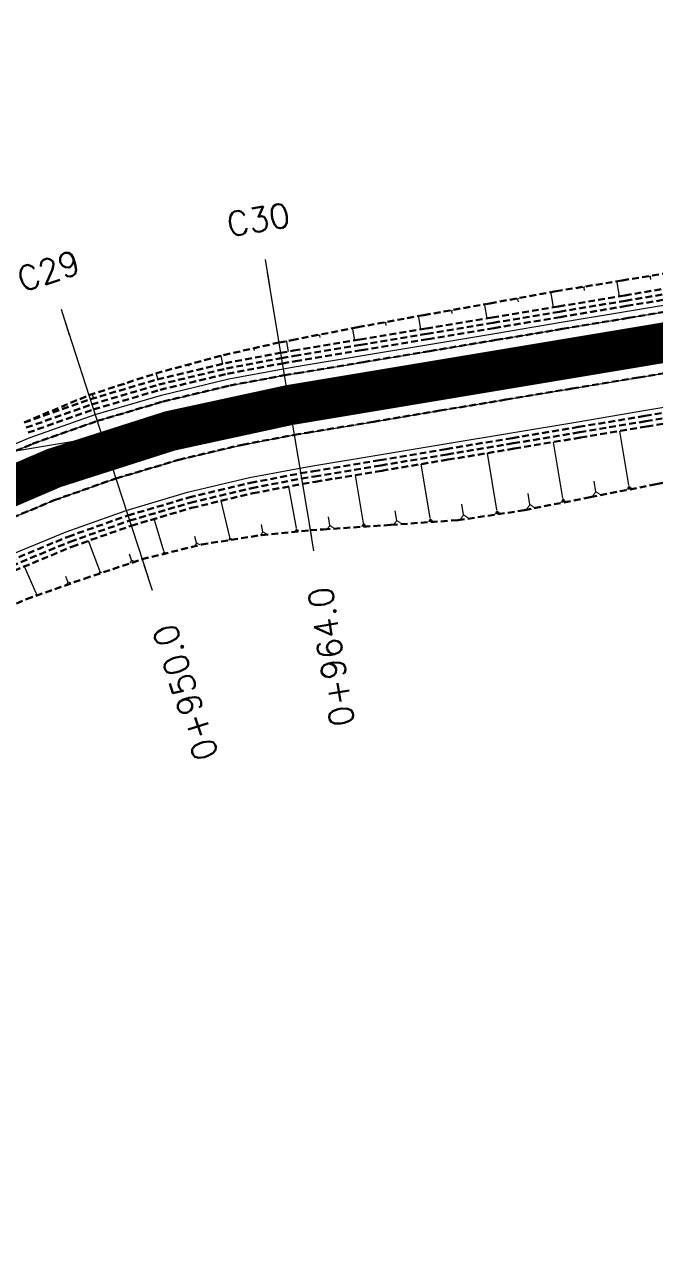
# Model space of a CAD drawing. Header units: metres. Extents: x 544752 to 548977, y 1840603 to 1844608.
# Drawn here: x 548160.7 to 548207.6, y 1841648.8 to 1841739.7 of the extents above; entities that cross this region are included whole.
import ezdxf

# ---------------------------------------------------------------- set-up
doc = ezdxf.new("R2010")
doc.units = ezdxf.units.M
doc.header["$MEASUREMENT"] = 0
for name, pattern in [('ACAD_ISO02W100', [15, 12, -3]), ('Anordnung Grundriss$0$GESTRICHELT', [0.75, 0.5, -0.25]), ('HIDDEN', [0.375, 0.25, -0.125])]:
    doc.linetypes.add(name, pattern=pattern)
doc.layers.add('C-ROAD', color=7, linetype='Continuous')
for name, color, linetype, lineweight in [('C-ROAD-CORR', 5, 'Continuous', 0), ('C-ROAD-SAMP', 150, 'HIDDEN', 0), ('C-ROAD-SAMP-TEXT', 11, 'Continuous', 0), ('C-TOPO-FEAT', 94, 'Continuous', 5)]:
    doc.layers.add(name, color=color, linetype=linetype, lineweight=lineweight)

msp = doc.modelspace()

# ---------------------------------------------------------------- linework, layer by layer
at = {"layer": 'C-ROAD', "color": 3, "linetype": 'Continuous', "lineweight": 13}
msp.add_line((548125.880245242, 1841702.254273216), (548180.3945752206, 1841711.342953539), dxfattribs=at)
at = {"layer": 'C-ROAD-CORR', "color": 160, "linetype": 'Continuous'}
for p, q in [((548204.8279247428, 1841720.551091692, 499.6468502889216), (548204.7332903272, 1841720.535314154, 499.6468502889216)), ((548204.8187250306, 1841720.533347097, 499.6308601848966), (548204.747749219, 1841720.521513943, 499.6308601848966)), ((548204.8095253184, 1841720.515602503, 499.6148700808715), (548204.7622081107, 1841720.507713733, 499.6148700808715)), ((548204.8003256063, 1841720.497857908, 499.5988799768465), (548204.7766670024, 1841720.493913523, 499.5988799768465)), ((548204.7911258941, 1841720.480113313, 499.5828898728215), (548204.9639180221, 1841719.443698041, 498.5321692941156)), ((548207.2579200609, 1841720.886218051, 499.8042781439336), (548207.2910955977, 1841720.68722963, 499.6025431488588)), ((548199.8950705153, 1841719.737012121, 499.2021140913852), (548199.7997384823, 1841719.721118275, 499.2021140913852)), ((548199.8858029855, 1841719.719136718, 499.1860061129772), (548199.8143039608, 1841719.707216334, 499.1860061129772)), ((548199.8765354557, 1841719.701261315, 499.1698981345693), (548199.8288694392, 1841719.693314392, 499.1698981345693)), ((548199.8672679259, 1841719.683385913, 499.1537901561613), (548199.8434349176, 1841719.679412451, 499.1537901561613)), ((548199.858000396, 1841719.66551051, 499.1376821777534), (548200.0320662973, 1841718.621455087, 498.0792159934939)), ((548202.3239360501, 1841720.07642371, 499.363949548367), (548202.3575123022, 1841719.875031778, 499.1597778681627)), ((548194.9729333371, 1841718.839884398, 498.6737446425261), (548194.8840079603, 1841718.825058676, 498.6737446425261)), ((548194.9642886188, 1841718.823210287, 498.658719178311), (548194.8975945861, 1841718.812090995, 498.658719178311)), ((548194.9556439004, 1841718.806536175, 498.6436937140959), (548194.9111812119, 1841718.799123314, 498.6436937140959)), ((548194.946999182, 1841718.789862064, 498.6286682498809), (548194.9247678379, 1841718.786155633, 498.6286682498809)), ((548194.9383544637, 1841718.773187953, 498.6136427856658), (548195.100722509, 1841717.799296817, 497.6263093430095)), ((548197.3983450322, 1841719.218425535, 498.8747250147867), (548197.4307696281, 1841719.023941292, 498.6775563678989)), ((548190.0481143373, 1841717.96240866, 498.1651764882912), (548189.9639124707, 1841717.948370446, 498.1651764882912)), ((548190.0399288062, 1841717.946620239, 498.150949142006), (548189.9767774064, 1841717.936091578, 498.150949142006)), ((548190.0317432752, 1841717.930831818, 498.1367217957207), (548189.9896423421, 1841717.923812711, 498.1367217957207)), ((548190.0235577443, 1841717.915043397, 498.1224944494355), (548190.0025072776, 1841717.911533843, 498.1224944494355)), ((548190.0153722133, 1841717.899254975, 498.1082671031503), (548190.1691156435, 1841716.977094686, 497.1733785308623)), ((548192.4766823835, 1841718.337217575, 498.3619659222188), (548192.5072084559, 1841718.154120763, 498.1763418838444)), ((548185.1271863796, 1841717.056761984, 497.6282198861234), (548185.0501214492, 1841717.043913646, 497.6282198861234)), ((548185.119694653, 1841717.042311786, 497.6151984472915), (548185.0618959551, 1841717.032675533, 497.6151984472915)), ((548185.1122029263, 1841717.027861589, 497.6021770084596), (548185.0736704611, 1841717.02143742, 497.6021770084596)), ((548185.1047111996, 1841717.013411392, 497.5891555696277), (548185.085444967, 1841717.010199307, 497.5891555696277)), ((548185.097219473, 1841716.998961194, 497.5761341307958), (548185.237931636, 1841716.154963054, 496.7204865550457)), ((548187.5558790637, 1841717.451290149, 497.8444167775553), (548187.5843544295, 1841717.280493571, 497.671262750181)), ((548180.213818009, 1841716.099128137, 497.0388465025752), (548180.1483490854, 1841716.088213096, 497.0388465025752)), ((548180.2074535671, 1841716.086852269, 497.027784407551), (548180.1583518742, 1841716.078665989, 497.027784407551)), ((548180.201089125, 1841716.074576402, 497.0167223125268), (548180.1683546632, 1841716.069118882, 497.0167223125268)), ((548180.1947246831, 1841716.062300535, 497.0056602175027), (548180.178357452, 1841716.059571775, 497.0056602175027)), ((548180.188360241, 1841716.050024668, 496.9945981224785), (548180.3078993595, 1841715.33302344, 496.2677003569928)), ((548182.6427527244, 1841716.524680472, 497.2855566963444), (548182.667864142, 1841716.374061014, 497.1328582866137)), ((548175.3267227467, 1841715.014207599, 496.4415014150747), (548175.2755641609, 1841715.003308351, 496.4415014150747)), ((548175.3221444648, 1841715.004318762, 496.4327835424623), (548175.2837755254, 1841714.996144326, 496.4327835424623)), ((548175.3175661829, 1841714.994429925, 496.42406566985), (548175.2919868899, 1841714.988980301, 496.42406566985)), ((548175.3129879009, 1841714.984541088, 496.4153477972376), (548175.3001982545, 1841714.981816276, 496.4153477972376)), ((548175.308409619, 1841714.974652251, 496.4066299246253), (548175.4277763949, 1841714.414371804, 495.8337696516805)), ((548177.7457176376, 1841715.524176033, 496.7004128148694), (548177.7687697038, 1841715.400762274, 496.5748597716505)), ((548172.8948308412, 1841714.327806707, 496.1215647874652), (548172.9174768805, 1841714.23329287, 496.0243735826391)), ((548170.4933648047, 1841713.711597373, 495.8629531294296), (548170.454988816, 1841713.701369185, 495.8629531294296)), ((548170.4902725042, 1841713.703922852, 495.856333859623), (548170.4614905127, 1841713.696251711, 495.856333859623)), ((548170.4871802037, 1841713.69624833, 495.8497145898164), (548170.4679922094, 1841713.691134236, 495.8497145898164)), ((548170.4840879032, 1841713.688573808, 495.8430953200098), (548170.474493906, 1841713.686016761, 495.8430953200098)), ((548170.4809956027, 1841713.680899287, 495.8364760502031), (548170.5930124286, 1841713.260614055, 495.401519486384)), ((548165.7350220103, 1841712.157078221, 495.2849274798876), (548165.7091049475, 1841712.148744698, 495.2849274798876)), ((548165.7331712979, 1841712.151717021, 495.2803903306902), (548165.7137335008, 1841712.145466878, 495.2803903306902)), ((548168.1042270287, 1841712.908993693, 495.5516362368064), (548168.1241554935, 1841712.841165919, 495.4809483095108)), ((548165.7313205856, 1841712.14635582, 495.2758531814928), (548165.7183620541, 1841712.142189058, 495.2758531814928)), ((548165.7294698731, 1841712.140994619, 495.2713160322954), (548165.7229906075, 1841712.138911238, 495.2713160322954)), ((548165.7276191608, 1841712.135633418, 495.266778883098), (548165.8188842242, 1841711.851801198, 494.9686457634206)), ((548200.7710084958, 1841704.413982878, 502.089145302623), (548200.0744659815, 1841708.591877481, 497.8535845620017)), ((548205.6782914017, 1841705.370847121, 502.4050799283127), (548205.004250534, 1841709.413775794, 498.3063480084643)), ((548195.8495960141, 1841703.538907949, 501.6901671756456), (548195.144201193, 1841707.769899102, 497.4007770094829)), ((548190.890157505, 1841702.940077285, 501.0131698820827), (548190.2217489247, 1841706.949223235, 496.9486869778952)), ((548185.907568916, 1841702.563074203, 500.1147941979319), (548185.3127557717, 1841706.130791283, 496.497833064305)), ((548180.923881636, 1841702.169676344, 499.2017357169156), (548180.36750002, 1841705.284236784, 496.0370532167722)), ((548203.2242546665, 1841704.89439432, 502.2450894042533), (548203.092104217, 1841705.687038901, 501.4415042042887)), ((548205.5347436127, 1841705.093969179, 502.654581655408), (548205.9039008446, 1841705.15551542, 502.654581655408)), ((548205.57063056, 1841705.163188664, 502.5922062236342), (548205.8474984838, 1841705.209348345, 502.5922062236342)), ((548205.6065175072, 1841705.23240815, 502.5298307918604), (548205.7910961232, 1841705.26318127, 502.5298307918604)), ((548205.6424044545, 1841705.301627635, 502.4674553600865), (548205.7346937624, 1841705.317014195, 502.4674553600865)), ((548175.9589995403, 1841701.507476309, 498.3196211289143), (548175.3107270668, 1841704.21202075, 495.5370636999225)), ((548193.3776314856, 1841703.165871094, 501.4251591271071), (548193.2427618974, 1841703.974825196, 500.605039291421)), ((548198.3179479557, 1841703.932641917, 501.9341513314757), (548198.1812981538, 1841704.752273825, 501.1032063079491)), ((548200.6226686212, 1841704.127861863, 502.346976197805), (548201.004149506, 1841704.191462714, 502.346976197805)), ((548200.6597535899, 1841704.199392117, 502.2825184740095), (548200.9458642534, 1841704.247092756, 502.2825184740095)), ((548200.6968385585, 1841704.27092237, 502.218060750214), (548200.8875790009, 1841704.302722797, 502.218060750214)), ((548200.7339235272, 1841704.342452625, 502.1536030264185), (548200.8292937484, 1841704.358352837, 502.1536030264185)), ((548188.39901289, 1841702.749131605, 500.566394479382), (548188.277077892, 1841703.480503431, 499.8249277638238)), ((548195.6993708991, 1841703.249150643, 501.9512748244458), (548196.0856999959, 1841703.313559793, 501.9512748244458)), ((548195.7369271779, 1841703.321589969, 501.8859979122457), (548196.0266740004, 1841703.369896832, 501.8859979122457)), ((548195.7744834566, 1841703.394029296, 501.8207210000457), (548195.967648005, 1841703.426233871, 501.8207210000457)), ((548195.8120397354, 1841703.466468622, 501.7554440878457), (548195.9086220096, 1841703.48257091, 501.7554440878457)), ((548171.0630907288, 1841700.463403926, 497.5507200075498), (548170.3364810736, 1841702.867025792, 495.0386114072226)), ((548178.4324033201, 1841701.905697122, 498.7489255765331), (548178.3155089619, 1841702.465033618, 498.1774749882349)), ((548183.4160498609, 1841702.378242807, 499.6619838093012), (548183.3085070573, 1841703.023289578, 499.0080336658075)), ((548185.7808939385, 1841702.318740889, 500.3349691367494), (548186.1066599038, 1841702.373052897, 500.3349691367494)), ((548185.8125626829, 1841702.379824217, 500.279925402045), (548186.0568871568, 1841702.420558223, 500.279925402045)), ((548185.8442314272, 1841702.440907546, 500.2248816673406), (548186.0071144099, 1841702.46806355, 500.2248816673406)), ((548185.8759001716, 1841702.501990874, 500.1698379326363), (548185.957341663, 1841702.515568876, 500.1698379326363)), ((548190.7478092016, 1841702.665512935, 501.2605867720366), (548191.1138817548, 1841702.726544895, 501.2605867720366)), ((548190.7833962775, 1841702.734154023, 501.1987325495481), (548191.0579506924, 1841702.779927993, 501.1987325495481)), ((548190.8189833533, 1841702.80279511, 501.1368783270597), (548191.0020196299, 1841702.83331109, 501.1368783270597)), ((548190.8545704292, 1841702.871436197, 501.0750241045712), (548190.9460885675, 1841702.886694187, 501.0750241045712)), ((548166.2758835163, 1841698.996087077, 496.9300319420978), (548165.4527577845, 1841701.238425111, 494.5406334150789)), ((548173.4926279273, 1841701.075347588, 497.9013994184097), (548173.3608801134, 1841701.561989353, 497.3971816745891)), ((548175.8750094649, 1841701.31329888, 498.4889575079687), (548176.121892651, 1841701.372476157, 498.4889575079687)), ((548175.8960069837, 1841701.361843237, 498.4466234132051), (548176.0811693734, 1841701.406226195, 498.4466234132051)), ((548175.9170045026, 1841701.410387594, 498.4042893184415), (548176.0404460956, 1841701.439976233, 498.4042893184415)), ((548175.9380020214, 1841701.458931952, 498.3619552236779), (548175.999722818, 1841701.473726271, 498.3619552236779)), ((548180.8155709838, 1841701.954712427, 499.3943523889843), (548181.0999200142, 1841702.005508222, 499.3943523889843)), ((548180.8426486468, 1841702.008453406, 499.3461982209671), (548181.0559104197, 1841702.046550252, 499.3461982209671)), ((548180.8697263099, 1841702.062194386, 499.2980440529499), (548181.0119008251, 1841702.087592283, 499.2980440529499)), ((548180.8968039729, 1841702.115935365, 499.2498898849328), (548180.9678912306, 1841702.128634314, 499.2498898849328)), ((548170.9975998745, 1841700.283956147, 497.7036045975707), (548171.2170231572, 1841700.350287328, 497.7036045975707)), ((548171.0139725881, 1841700.328818092, 497.6653834500655), (548171.17854005, 1841700.378566477, 497.6653834500655)), ((548171.0303453017, 1841700.373680036, 497.6271623025602), (548171.1400569429, 1841700.406845627, 497.6271623025602)), ((548171.0467180152, 1841700.418541981, 497.588941155055), (548171.101573836, 1841700.435124776, 497.588941155055)), ((548168.6506030752, 1841699.794346034, 497.2189793310906), (548168.5020039331, 1841700.238767011, 496.7502704532143)), ((548161.5514210038, 1841697.331032265, 496.2288102120533), (548160.6807826773, 1841699.3345244, 494.0436819721431)), ((548163.9092745677, 1841698.175311446, 496.6006323383852), (548163.7437291386, 1841698.588692993, 496.1551675796147)), ((548166.2236252395, 1841698.822039519, 497.0754568286799), (548166.4283368546, 1841698.897185815, 497.0754568286799)), ((548166.2366898087, 1841698.865551408, 497.0391006070344), (548166.39022352, 1841698.92191113, 497.0391006070344)), ((548166.2497543779, 1841698.909063298, 497.0027443853888), (548166.3521101854, 1841698.946636446, 497.0027443853888)), ((548166.2628189471, 1841698.952575187, 496.9663881637433), (548166.3139968509, 1841698.971361761, 496.9663881637433)), ((548161.5129565541, 1841697.169350621, 496.3618043765484), (548161.6958653356, 1841697.248835533, 496.3618043765484)), ((548161.5225726665, 1841697.209771032, 496.3285558354247), (548161.6597542526, 1841697.269384716, 496.3285558354247)), ((548161.532188779, 1841697.250191443, 496.2953072943009), (548161.6236431696, 1841697.289933899, 496.2953072943009)), ((548161.5418048913, 1841697.290611854, 496.2620587531771), (548161.5875320868, 1841697.310483082, 496.2620587531771))]:
    msp.add_line(p, q, dxfattribs=at)
at = {"layer": 'C-ROAD-CORR', "color": 5, "linetype": 'Anordnung Grundriss$0$GESTRICHELT', "lineweight": 30, "extrusion": (-0.1162844705196242, 0.6974796933896341, -0.7071067806385911), "const_width": 0.1, "elevation": 1220461.513312335}
msp.add_lwpolyline([(-843616.4438011148, 1221168.453928179), (-843616.5281905502, 1221168.341408932), (-843616.6125799855, 1221168.453928179)], dxfattribs=at)
at = {"layer": 'C-ROAD-CORR', "color": 5, "linetype": 'Anordnung Grundriss$0$GESTRICHELT', "lineweight": 30, "extrusion": (-0.116284468874346, 0.6974796926278558, -0.707106781660566), "const_width": 0.1, "elevation": 1220461.833100732}
msp.add_lwpolyline([(-843611.4391446549, 1221168.155885851), (-843611.5245534002, 1221168.042007524), (-843611.6099621454, 1221168.155885851)], dxfattribs=at)
at = {"layer": 'C-ROAD-CORR', "color": 5, "linetype": 'Anordnung Grundriss$0$GESTRICHELT', "lineweight": 30, "extrusion": (-0.1162844703124758, 0.6974796926109362, -0.7071067814407531), "const_width": 0.1, "elevation": 1220462.152548719}
msp.add_lwpolyline([(-843606.4459155133, 1221167.778800861), (-843606.5283947617, 1221167.668828529), (-843606.61087401, 1221167.77880086)], dxfattribs=at)
at = {"layer": 'C-ROAD-CORR', "color": 5, "linetype": 'Anordnung Grundriss$0$GESTRICHELT', "lineweight": 30, "extrusion": (-0.1162844706599738, 0.697479692680294, -0.7071067813151932), "const_width": 0.1, "elevation": 1220462.472749733}
msp.add_lwpolyline([(-843601.4519828998, 1221167.366978359), (-843601.5296328277, 1221167.263445121), (-843601.6072827551, 1221167.366978359)], dxfattribs=at)
at = {"layer": 'C-ROAD-CORR', "color": 5, "linetype": 'Anordnung Grundriss$0$GESTRICHELT', "lineweight": 30, "extrusion": (-0.116284469607479, 0.6974796930277003, -0.7071067811456007), "const_width": 0.1, "elevation": 1220462.794225736}
msp.add_lwpolyline([(-843596.4550255379, 1221166.948988497), (-843596.5274590318, 1221166.852410506), (-843596.5998925259, 1221166.948988498)], dxfattribs=at)
at = {"layer": 'C-ROAD-CORR', "color": 5, "linetype": 'Anordnung Grundriss$0$GESTRICHELT', "lineweight": 30, "extrusion": (-0.1162844708669839, 0.6974796933770717, -0.7071067805938589), "const_width": 0.1, "elevation": 1220463.114381625}
msp.add_lwpolyline([(-843591.4678583234, 1221166.465482446), (-843591.5317348589, 1221166.380313732), (-843591.5956113942, 1221166.465482446)], dxfattribs=at)
at = {"layer": 'C-ROAD-CORR', "color": 5, "linetype": 'Anordnung Grundriss$0$GESTRICHELT', "lineweight": 30, "extrusion": (-0.1298352669807764, 0.6950985830810535, -0.7070931786170352), "const_width": 0.1, "elevation": 1208649.833851254}
msp.add_lwpolyline([(-877017.8012790892, 1209305.830721398), (-877017.8537978029, 1209305.760696447), (-877017.9063165161, 1209305.830721397)], dxfattribs=at)
at = {"layer": 'C-ROAD-CORR', "color": 5, "linetype": 'Anordnung Grundriss$0$GESTRICHELT', "lineweight": 30, "extrusion": (-0.164764951969799, 0.6876508362571948, -0.7070988884146054), "const_width": 0.1, "elevation": 1175785.909968212}
msp.add_lwpolyline([(-962222.2797819342, 1176461.330231709), (-962222.3204377048, 1176461.276024015), (-962222.3610934757, 1176461.330231709)], dxfattribs=at)
at = {"layer": 'C-ROAD-CORR', "color": 5, "linetype": 'Anordnung Grundriss$0$GESTRICHELT', "lineweight": 30, "extrusion": (-0.19931983799364, 0.6783975187165868, -0.707141010535641), "const_width": 0.1, "elevation": 1139802.265036996}
msp.add_lwpolyline([(-1045106.021015049, 1140613.512461096), (-1045106.050588528, 1140613.473029789), (-1045106.080162007, 1140613.512461096)], dxfattribs=at)
at = {"layer": 'C-ROAD-CORR', "color": 5, "linetype": 'Anordnung Grundriss$0$GESTRICHELT', "lineweight": 30, "extrusion": (-0.116284469652046, 0.6974796930502819, 0.7071067811159973), "const_width": 0.1, "elevation": 1221159.384145856}
msp.add_lwpolyline([(-843610.2537711189, -1220448.653879345), (-843609.9176167436, -1220449.10208518), (-843609.5814623683, -1220448.653879346)], dxfattribs=at)
at = {"layer": 'C-ROAD-CORR', "color": 5, "linetype": 'Anordnung Grundriss$0$GESTRICHELT', "lineweight": 30, "extrusion": (-0.1162844699442957, 0.6974796929960877, 0.7071067811213929), "const_width": 0.1, "elevation": 1221159.063743922}
msp.add_lwpolyline([(-843605.2682720933, -1220448.757968729), (-843604.9206726037, -1220449.221434716), (-843604.573073114, -1220448.75796873)], dxfattribs=at)
at = {"layer": 'C-ROAD-CORR', "color": 5, "linetype": 'Anordnung Grundriss$0$GESTRICHELT', "lineweight": 30, "extrusion": (-0.1162844698437386, 0.6974796930175384, 0.7071067811167709), "const_width": 0.1, "elevation": 1221158.743601714}
msp.add_lwpolyline([(-843600.2643413887, -1220449.163672072), (-843599.9212702729, -1220449.621100226), (-843599.5781991574, -1220449.163672072)], dxfattribs=at)
at = {"layer": 'C-ROAD-CORR', "color": 5, "linetype": 'Anordnung Grundriss$0$GESTRICHELT', "lineweight": 30, "extrusion": (-0.1162844698462579, 0.6974796930380999, 0.7071067810960754), "const_width": 0.1, "elevation": 1221158.105907472}
msp.add_lwpolyline([(-843590.2393439693, -1220451.112095241), (-843589.9657846729, -1220451.476840969), (-843589.6922253765, -1220451.112095241)], dxfattribs=at)
at = {"layer": 'C-ROAD-CORR', "color": 5, "linetype": 'Anordnung Grundriss$0$GESTRICHELT', "lineweight": 30, "extrusion": (-0.1162844700990078, 0.6974796929776201, 0.7071067811141666), "const_width": 0.1, "elevation": 1221158.424418648}
msp.add_lwpolyline([(-843595.2527010005, -1220450.10282601), (-843594.9425319226, -1220450.516384779), (-843594.6323628442, -1220450.10282601)], dxfattribs=at)
at = {"layer": 'C-ROAD-CORR', "color": 5, "linetype": 'Anordnung Grundriss$0$GESTRICHELT', "lineweight": 30, "extrusion": (-0.1446551672533124, 0.6921712522440152, 0.7070882831399968), "const_width": 0.1, "elevation": 1195828.93102411}
msp.add_lwpolyline([(-913339.174322816, -1195060.729504079), (-913338.9352895638, -1195061.048215083), (-913338.696256312, -1195060.729504079)], dxfattribs=at)
at = {"layer": 'C-ROAD-CORR', "color": 5, "linetype": 'Anordnung Grundriss$0$GESTRICHELT', "lineweight": 30, "extrusion": (-0.1847925266547791, 0.6825749807097694, 0.7070665582543139), "const_width": 0.1, "elevation": 1156152.760659489}
msp.add_lwpolyline([(-1010401.307643394, -1155316.859063616), (-1010401.096748622, -1155317.140256645), (-1010400.885853851, -1155316.859063616)], dxfattribs=at)
at = {"layer": 'C-ROAD-CORR', "color": 5, "linetype": 'Anordnung Grundriss$0$GESTRICHELT', "lineweight": 30, "extrusion": (-0.224254379485175, 0.6706859076528292, 0.707029268529684), "const_width": 0.1, "elevation": 1112624.425972036}
msp.add_lwpolyline([(-1103896.662229878, -1111677.177399176), (-1103896.466211842, -1111677.438756558), (-1103896.270193806, -1111677.177399176)], dxfattribs=at)
at = {"layer": 'C-ROAD-CORR', "color": 5, "linetype": 'Anordnung Grundriss$0$GESTRICHELT', "lineweight": 30, "extrusion": (-0.2629262312873449, 0.6565500052388547, 0.7069737530643507), "const_width": 0.1, "elevation": 1065391.359468637}
msp.add_lwpolyline([(-1193552.637161898, -1064288.192398394), (-1193552.450899764, -1064288.440747907), (-1193552.264637629, -1064288.192398394)], dxfattribs=at)
at = {"layer": 'C-ROAD-SAMP', "color": 1, "linetype": 'Continuous', "lineweight": 13}
for points in [[(548178.7500644772, 1841721.206805952), (548180.3945752208, 1841711.34295354), (548182.0390859643, 1841701.479101127)], [(548163.7041601953, 1841717.533339801), (548166.7902481856, 1841708.021449299), (548169.876336176, 1841698.509558797)]]:
    msp.add_lwpolyline(points, dxfattribs=at)
at = {"layer": 'C-ROAD-SAMP-TEXT', "color": 4, "linetype": 'Continuous', "lineweight": 9}
msp.add_line((548178.5856134029, 1841722.193191193), (548178.9145155516, 1841720.220420711), dxfattribs=at)
at = {"layer": 'C-ROAD-SAMP-TEXT', "color": 1, "linetype": 'Continuous', "lineweight": -3}
for p, q in [((548180.5590262951, 1841710.356568299), (548180.2301241463, 1841712.329338781)), ((548167.0988569846, 1841707.070260249), (548166.4816393866, 1841708.972638349))]:
    msp.add_line(p, q, dxfattribs=at)
at = {"layer": 'C-ROAD-SAMP-TEXT', "color": 4, "linetype": 'Continuous', "lineweight": 5}
for p, q in [((548181.87463489, 1841702.465486368), (548182.2035370388, 1841700.492715886)), ((548169.5677273769, 1841699.460747848), (548170.184944975, 1841697.558369747))]:
    msp.add_line(p, q, dxfattribs=at)

# ---------------------------------------------------------------- texts
at = {"layer": 'C-ROAD-SAMP-TEXT', "color": 1, "linetype": 'Continuous', "lineweight": 13, "char_height": 1.8, "attachment_point": 5, "bg_fill": 3, "box_fill_scale": 1.416666666666667, "bg_fill_color": 256, "bg_fill_true_color": 13158600, "bg_fill_transparency": 0}
for s, insert, width, rotation in [('{\\Fsimplex.shx|c0;C30}', (548178.0922601798, 1841725.152346917), 4.761428571428572, 9.46534775513539), ('{\\Fsimplex.shx|c0;C29}', (548162.4697249992, 1841721.338096001), 4.674857142857143, 17.97541025146374)]:
    msp.add_mtext(s, dxfattribs=dict(at, insert=insert, width=width, rotation=rotation))
at = {"layer": 'C-ROAD-SAMP-TEXT', "color": 1, "linetype": 'Continuous', "lineweight": -3, "char_height": 1.8, "width": 11.25428571428571, "attachment_point": 5, "bg_fill": 3, "box_fill_scale": 1.416666666666667, "bg_fill_color": 256, "bg_fill_true_color": 13158600, "bg_fill_transparency": 0}
for s, insert, rotation in [('{\\Fsimplex.shx|c0;0+964.0}', (548183.5191456336, 1841692.601633956), 99.4653477551354), ('{\\Fsimplex.shx|c0;0+950.0}', (548172.6538153673, 1841689.948857346), 107.97541025146374)]:
    msp.add_mtext(s, dxfattribs=dict(at, insert=insert, rotation=rotation))

# ---------------------------------------------------------------- next in the draw order: linework, layer by layer
at = {"layer": 'C-ROAD', "color": 1, "linetype": 'ACAD_ISO02W100', "lineweight": 60, "ltscale": 0.1, "const_width": 3, "flags": 128}
msp.add_lwpolyline([(548180.3945752206, 1841711.342953539), (548341.4083877621, 1841738.187327676)], dxfattribs=at)
at = {"layer": 'C-ROAD', "color": 1, "linetype": 'ACAD_ISO02W100', "lineweight": -3, "ltscale": 0.1, "const_width": 3, "flags": 128}
msp.add_lwpolyline([(548107.136222319, 1841650.263140437, -0.2712687348684115), (548180.3945752206, 1841711.342953539)], format="xyb", dxfattribs=at)
at = {"layer": 'C-ROAD-CORR', "color": 11, "linetype": 'Anordnung Grundriss$0$GESTRICHELT', "lineweight": 30}
for points in [[(548160.6549810496, 1841710.056542214, 494.4817986724489), (548165.4745784844, 1841712.076585178, 495.2594183313258), (548170.4460566726, 1841713.705740791, 495.8663947517505), (548175.5044566835, 1841715.072718501, 496.474895390083), (548179.6190458685, 1841715.994614892, 496.9818684476375), (548180.58421764, 1841716.184071769, 497.0990913373336), (548185.49341868, 1841717.142633752, 497.6902394853517), (548190.4121063784, 1841718.044294313, 498.2237008208124), (548195.3351094719, 1841718.920070933, 498.7309209460494), (548200.2541138972, 1841719.819831751, 499.2624563163), (548205.188708228, 1841720.626083587, 499.6991920302381), (548210.1222633787, 1841721.438568473, 500.1422468262828), (548215.0549280805, 1841722.256394313, 500.5907162969937), (548220.0004930071, 1841722.996844002, 500.9607416173644), (548224.9617291203, 1841723.64329718, 501.2354730234626), (548229.9395483511, 1841724.190284042, 501.4093652124456), (548234.9249962945, 1841724.691513529, 501.5368684511097), (548239.8681192173, 1841725.446610471, 501.6198251317533), (548244.9339261854, 1841725.465842767, 501.8155232364695), (548249.7389472795, 1841727.049280941, 501.7540239351717), (548254.6909379003, 1841727.751189014, 502.2883230184723), (548259.0736900485, 1841728.486602436, 503.5234429974977)], [(548156.6238808599, 1841695.094507892, 495.6279851108894), (548160.8238280816, 1841696.897803904, 496.2666524578315), (548165.124727912, 1841698.419176194, 496.9623143419198), (548169.4372761569, 1841699.862822489, 497.493482849411), (548173.8472669983, 1841700.95864671, 498.1449586974911), (548178.3297865366, 1841701.670303539, 498.9463039921418), (548181.9471797302, 1841702.030359021, 499.6271349770991), (548182.9342309524, 1841702.088581928, 499.8210953515405), (548187.9470353521, 1841702.42572611, 500.7658625166781), (548192.957652873, 1841702.775987293, 501.6973316308653), (548197.9032281572, 1841703.516374856, 502.2332895756323), (548202.8098792923, 1841704.490231287, 502.5325561563546), (548207.7182960806, 1841705.453497248, 502.8425593845031), (548212.616310516, 1841706.479157008, 503.0893076124996), (548217.5144311236, 1841707.504179942, 503.3367014556287), (548222.4199137288, 1841708.48504527, 503.6288623979939), (548227.3292758206, 1841709.442641257, 503.9446138613272), (548232.2578119652, 1841710.285230377, 504.376959593921), (548237.102080393, 1841711.633261207, 504.2968871673182), (548241.8923990172, 1841713.304885483, 503.8887548378407), (548246.7052522359, 1841714.841346208, 503.6176516789189), (548251.5440646894, 1841716.222102226, 503.5044023683174), (548256.4159600143, 1841717.404425634, 503.5923245698594)]]:
    msp.add_polyline3d(points, dxfattribs=at)
at = {"layer": 'C-ROAD-CORR', "color": 5, "linetype": 'Anordnung Grundriss$0$GESTRICHELT', "lineweight": 30}
for points in [[(548156.5426697573, 1841706.492373026, 494.0602699576588), (548161.2706613465, 1841708.453566209, 494.5132300988312), (548166.0958783878, 1841710.161624662, 494.9661902400038), (548171.0047790628, 1841711.611754771, 495.4191503811763), (548175.983586698, 1841712.799886793, 495.8721105223488), (548180.0245603033, 1841713.562320332, 496.2360017067339), (548180.9943620192, 1841713.724006586, 496.3250706635213), (548185.9262882255, 1841714.546261957, 496.7780308046939), (548190.8582144317, 1841715.368517329, 497.2309909458664), (548195.7901406379, 1841716.190772701, 497.6839510870389), (548200.7220668441, 1841717.013028073, 498.1369112282114), (548205.6539930503, 1841717.835283444, 498.589871369384), (548210.5859192564, 1841718.657538816, 499.0428315105565), (548215.5178454627, 1841719.479794188, 499.495791651729), (548220.4497716689, 1841720.30204956, 499.9487517929015), (548225.3816978751, 1841721.124304932, 500.4017119340741), (548230.3136240813, 1841721.946560303, 500.8546720752466), (548235.2455502875, 1841722.768815675, 501.3076322164191), (548240.1774764938, 1841723.591071047, 501.7605923575916), (548245.1094027, 1841724.413326419, 502.2135524987641), (548250.0413289062, 1841725.235581791, 502.6665126399366), (548254.9732551124, 1841726.057837162, 503.1194727811092), (548259.3567723932, 1841726.788661283, 503.5220657079527)], [(548158.3763372884, 1841702.382912796, 494.0602699576588), (548162.8841289828, 1841704.252766025, 494.5132300988312), (548167.4846179835, 1841705.881273936, 494.9661902400038), (548172.1648931644, 1841707.263866172, 495.4191503811763), (548176.9118194823, 1841708.396662532, 495.8721105223488), (548180.764590138, 1841709.123586746, 496.2360017067339), (548181.7343918539, 1841709.285273, 496.3250706635213), (548186.6663180601, 1841710.107528372, 496.7780308046939), (548191.5982442664, 1841710.929783743, 497.2309909458664), (548196.5301704726, 1841711.752039115, 497.6839510870389), (548201.4620966788, 1841712.574294487, 498.1369112282114), (548206.394022885, 1841713.396549859, 498.589871369384), (548211.3259490911, 1841714.218805231, 499.0428315105565), (548216.2578752973, 1841715.041060602, 499.495791651729), (548221.1898015036, 1841715.863315974, 499.9487517929015), (548226.1217277098, 1841716.685571346, 500.4017119340741), (548231.053653916, 1841717.507826718, 500.8546720752466), (548235.9855801222, 1841718.33008209, 501.3076322164191), (548240.9175063284, 1841719.152337461, 501.7605923575916), (548245.8494325347, 1841719.974592833, 502.2135524987641), (548250.7813587409, 1841720.796848205, 502.6665126399366), (548255.7132849471, 1841721.619103577, 503.1194727811092), (548260.0968022279, 1841722.349927697, 503.5220657079527)]]:
    msp.add_polyline3d(points, dxfattribs=at)
at = {"layer": 'C-ROAD-CORR', "color": 160, "linetype": 'Anordnung Grundriss$0$GESTRICHELT', "lineweight": 30}
for points in [[(548156.5426697573, 1841706.492373026, 493.9102699576588), (548161.2706613465, 1841708.453566209, 494.3632300988313), (548166.0958783878, 1841710.161624662, 494.8161902400038), (548171.0047790628, 1841711.611754771, 495.2691503811763), (548175.983586698, 1841712.799886793, 495.7221105223488), (548180.0245603033, 1841713.562320332, 496.0860017067339), (548180.9943620192, 1841713.724006586, 496.1750706635214), (548185.9262882255, 1841714.546261957, 496.6280308046939), (548190.8582144317, 1841715.368517329, 497.0809909458664), (548195.7901406379, 1841716.190772701, 497.5339510870389), (548200.7220668441, 1841717.013028073, 497.9869112282115), (548205.6539930503, 1841717.835283444, 498.439871369384), (548210.5859192564, 1841718.657538816, 498.8928315105565), (548215.5178454627, 1841719.479794188, 499.345791651729), (548220.4497716689, 1841720.30204956, 499.7987517929016), (548225.3816978751, 1841721.124304932, 500.2517119340741), (548230.3136240813, 1841721.946560303, 500.7046720752466), (548235.2455502875, 1841722.768815675, 501.1576322164191), (548240.1774764938, 1841723.591071047, 501.6105923575917), (548245.1094027, 1841724.413326419, 502.0635524987641), (548250.0413289062, 1841725.235581791, 502.5165126399366), (548254.9732551124, 1841726.057837162, 502.9694727811092), (548259.3567723932, 1841726.788661283, 503.3720657079527)], [(548158.3763372884, 1841702.382912796, 493.9102699576588), (548162.8841289828, 1841704.252766025, 494.3632300988313), (548167.4846179835, 1841705.881273936, 494.8161902400038), (548172.1648931644, 1841707.263866172, 495.2691503811763), (548176.9118194823, 1841708.396662532, 495.7221105223488), (548180.764590138, 1841709.123586746, 496.0860017067339), (548181.7343918539, 1841709.285273, 496.1750706635214), (548186.6663180601, 1841710.107528372, 496.6280308046939), (548191.5982442664, 1841710.929783743, 497.0809909458664), (548196.5301704726, 1841711.752039115, 497.5339510870389), (548201.4620966788, 1841712.574294487, 497.9869112282115), (548206.394022885, 1841713.396549859, 498.439871369384), (548211.3259490911, 1841714.218805231, 498.8928315105565), (548216.2578752973, 1841715.041060602, 499.345791651729), (548221.1898015036, 1841715.863315974, 499.7987517929016), (548226.1217277098, 1841716.685571346, 500.2517119340741), (548231.053653916, 1841717.507826718, 500.7046720752466), (548235.9855801222, 1841718.33008209, 501.1576322164191), (548240.9175063284, 1841719.152337461, 501.6105923575917), (548245.8494325347, 1841719.974592833, 502.0635524987641), (548250.7813587409, 1841720.796848205, 502.5165126399366), (548255.7132849471, 1841721.619103577, 502.9694727811092), (548260.0968022279, 1841722.349927697, 503.3720657079527)]]:
    msp.add_polyline3d(points, dxfattribs=at)
at = {"layer": 'C-ROAD-CORR', "color": 1, "linetype": 'Anordnung Grundriss$0$GESTRICHELT', "lineweight": 30}
for points in [[(548160.6611291284, 1841710.040535168, 494.4932300988312), (548165.5712434294, 1841711.778646047, 494.9461902400038), (548170.5665137355, 1841713.254290464, 495.3991503811763), (548175.6329209795, 1841714.46332707, 495.8521105223488), (548179.7449934769, 1841715.239175242, 496.2160017067339), (548180.7147951928, 1841715.400861496, 496.3050706635213), (548185.646721399, 1841716.223116867, 496.7580308046939), (548190.5786476053, 1841717.045372239, 497.2109909458664), (548195.5105738115, 1841717.867627611, 497.6639510870389), (548200.4425000177, 1841718.689882983, 498.1169112282114), (548205.3744262239, 1841719.512138355, 498.569871369384), (548210.30635243, 1841720.334393726, 499.0228315105565), (548215.2382786362, 1841721.156649098, 499.475791651729), (548220.1702048425, 1841721.97890447, 499.9287517929016), (548225.1021310487, 1841722.801159842, 500.3817119340741), (548230.0340572549, 1841723.623415214, 500.8346720752466), (548234.9659834611, 1841724.445670585, 501.2876322164191), (548239.8979096673, 1841725.267925957, 501.7405923575917)], [(548165.4745784844, 1841712.076585178, 495.2594183313258), (548170.4460566726, 1841713.705740791, 495.8663947517505), (548175.5044566835, 1841715.072718501, 496.474895390083), (548179.6190458685, 1841715.994614892, 496.9818684476375), (548180.58421764, 1841716.184071769, 497.0990913373336), (548185.49341868, 1841717.142633752, 497.6902394853517), (548190.4121063784, 1841718.044294313, 498.2237008208124), (548195.3351094719, 1841718.920070933, 498.7309209460494), (548200.2541138972, 1841719.819831751, 499.2624563163), (548205.188708228, 1841720.626083587, 499.6991920302381), (548210.1222633787, 1841721.438568473, 500.1422468262828), (548215.0549280805, 1841722.256394313, 500.5907162969937), (548220.0004930071, 1841722.996844002, 500.9607416173644), (548224.9617291203, 1841723.64329718, 501.2354730234626), (548229.9395483511, 1841724.190284042, 501.4093652124456), (548234.9249962945, 1841724.691513529, 501.5368684511097)], [(548159.8840194806, 1841699.004023273, 493.9602699576587), (548164.210757928, 1841700.798774763, 494.4132300988312), (548168.6264705398, 1841702.36187445, 494.8661902400037), (548173.1187647592, 1841703.688935546, 495.3191503811763), (548177.675033105, 1841704.776233694, 495.7721105223488), (548181.373059113, 1841705.473961354, 496.1360017067339), (548182.342860829, 1841705.635647607, 496.2250706635213), (548187.2747870352, 1841706.457902979, 496.6780308046938), (548192.2067132414, 1841707.280158351, 497.1309909458664), (548197.1386394476, 1841708.102413723, 497.5839510870389), (548202.0705656538, 1841708.924669094, 498.0369112282114), (548207.0024918601, 1841709.746924466, 498.4898713693839), (548211.9344180662, 1841710.569179838, 498.9428315105565), (548216.8663442724, 1841711.39143521, 499.395791651729), (548221.7982704786, 1841712.213690581, 499.8487517929015), (548226.7301966848, 1841713.035945953, 500.301711934074), (548231.662122891, 1841713.858201325, 500.7546720752466), (548236.5940490973, 1841714.680456697, 501.2076322164191), (548241.5259753035, 1841715.502712069, 501.6605923575916), (548246.4579015097, 1841716.32496744, 502.1135524987641), (548251.3898277159, 1841717.147222812, 502.5665126399366), (548256.3217539222, 1841717.969478184, 503.0194727811091)], [(548156.6238808599, 1841695.094507892, 495.6279851108894), (548160.8238280816, 1841696.897803904, 496.2666524578315), (548165.124727912, 1841698.419176194, 496.9623143419198), (548169.4372761569, 1841699.862822489, 497.493482849411), (548173.8472669983, 1841700.95864671, 498.1449586974911), (548178.3297865366, 1841701.670303539, 498.9463039921418), (548181.9471797302, 1841702.030359021, 499.6271349770991), (548182.9342309524, 1841702.088581928, 499.8210953515405), (548187.9470353521, 1841702.42572611, 500.7658625166781), (548192.957652873, 1841702.775987293, 501.6973316308653), (548197.9032281572, 1841703.516374856, 502.2332895756323), (548202.8098792923, 1841704.490231287, 502.5325561563546), (548207.7182960806, 1841705.453497248, 502.8425593845031), (548212.616310516, 1841706.479157008, 503.0893076124996), (548217.5144311236, 1841707.504179942, 503.3367014556287), (548222.4199137288, 1841708.48504527, 503.6288623979939), (548227.3292758206, 1841709.442641257, 503.9446138613272), (548232.2578119652, 1841710.285230377, 504.376959593921), (548237.102080393, 1841711.633261207, 504.2968871673182), (548241.8923990172, 1841713.304885483, 503.8887548378407), (548246.7052522359, 1841714.841346208, 503.6176516789189), (548251.5440646894, 1841716.222102226, 503.5044023683174), (548256.4159600143, 1841717.404425634, 503.5923245698594)]]:
    msp.add_polyline3d(points, dxfattribs=at)
at = {"layer": 'C-ROAD-CORR', "color": 150, "linetype": 'Anordnung Grundriss$0$GESTRICHELT', "lineweight": 30}
msp.add_polyline3d([(548157.4595035228, 1841704.437642911, 494.1277699576588), (548162.0773951646, 1841706.353166117, 494.5807300988312), (548166.7902481856, 1841708.021449299, 495.0336902400038), (548171.5848361136, 1841709.437810471, 495.4866503811763), (548176.4477030901, 1841710.598274662, 495.9396105223488), (548180.3945752206, 1841711.342953539, 496.3035017067339), (548181.3643769366, 1841711.504639793, 496.3925706635213), (548186.2963031428, 1841712.326895165, 496.8455308046939), (548191.228229349, 1841713.149150536, 497.2984909458664), (548196.1601555552, 1841713.971405908, 497.7514510870389), (548201.0920817615, 1841714.79366128, 498.2044112282114), (548206.0240079677, 1841715.615916652, 498.657371369384), (548210.9559341738, 1841716.438172024, 499.1103315105565), (548215.88786038, 1841717.260427395, 499.563291651729), (548220.8197865862, 1841718.082682767, 500.0162517929015), (548225.7517127924, 1841718.904938139, 500.4692119340741), (548230.6836389987, 1841719.727193511, 500.9221720752466), (548235.6155652049, 1841720.549448882, 501.3751322164191), (548240.5474914111, 1841721.371704254, 501.8280923575916), (548245.4794176173, 1841722.193959626, 502.2810524987641), (548250.4113438235, 1841723.016214998, 502.7340126399366), (548255.3432700298, 1841723.83847037, 503.1869727811091), (548259.7267873106, 1841724.56929449, 503.5895657079527)], dxfattribs=at)
msp.add_polyline3d([(548157.4595035228, 1841704.437642911, 494.1277699576588), (548162.0773951646, 1841706.353166117, 494.5807300988312), (548166.7902481856, 1841708.021449299, 495.0336902400038), (548171.5848361136, 1841709.437810471, 495.4866503811763), (548176.4477030901, 1841710.598274662, 495.9396105223488), (548180.3945752206, 1841711.342953539, 496.3035017067339), (548181.3643769366, 1841711.504639793, 496.3925706635213), (548186.2963031428, 1841712.326895165, 496.8455308046939), (548191.228229349, 1841713.149150536, 497.2984909458664), (548196.1601555552, 1841713.971405908, 497.7514510870389), (548201.0920817615, 1841714.79366128, 498.2044112282114), (548206.0240079677, 1841715.615916652, 498.657371369384), (548210.9559341738, 1841716.438172024, 499.1103315105565), (548215.88786038, 1841717.260427395, 499.563291651729), (548220.8197865862, 1841718.082682767, 500.0162517929015), (548225.7517127924, 1841718.904938139, 500.4692119340741), (548230.6836389987, 1841719.727193511, 500.9221720752466), (548235.6155652049, 1841720.549448882, 501.3751322164191), (548240.5474914111, 1841721.371704254, 501.8280923575916), (548245.4794176173, 1841722.193959626, 502.2810524987641), (548250.4113438235, 1841723.016214998, 502.7340126399366), (548255.3432700298, 1841723.83847037, 503.1869727811091), (548259.7267873106, 1841724.56929449, 503.5895657079527)], dxfattribs=at)
at = {"layer": 'C-ROAD-CORR', "color": 92, "linetype": 'Anordnung Grundriss$0$GESTRICHELT', "lineweight": 30}
for points in [[(548160.8045484739, 1841709.667130707, 494.0932300988312), (548165.694686949, 1841711.398170427, 494.5461902400037), (548170.669634989, 1841712.867811477, 494.9991503811763), (548175.7154305603, 1841714.071929358, 495.4521105223488), (548179.8107739066, 1841714.844621146, 495.8160017067339), (548180.7805756226, 1841715.006307399, 495.9050706635213), (548185.7125018288, 1841715.828562771, 496.3580308046938), (548190.644428035, 1841716.650818143, 496.8109909458664), (548195.5763542412, 1841717.473073514, 497.2639510870389), (548200.5082804475, 1841718.295328886, 497.7169112282114), (548205.4402066537, 1841719.117584258, 498.1698713693839), (548210.3721328598, 1841719.93983963, 498.6228315105565), (548215.304059066, 1841720.762095002, 499.075791651729), (548220.2359852722, 1841721.584350373, 499.5287517929015), (548225.1679114784, 1841722.406605745, 499.981711934074), (548230.0998376847, 1841723.228861117, 500.4346720752466), (548235.0317638909, 1841724.051116489, 500.8876322164191), (548239.9636900971, 1841724.873371861, 501.3405923575916)], [(548160.9479678193, 1841709.293726246, 494.0932300988312), (548165.8181304687, 1841711.017694807, 494.5461902400037), (548170.7727562424, 1841712.481332491, 494.9991503811763), (548175.7979401412, 1841713.680531645, 495.4521105223488), (548179.8765543364, 1841714.450067049, 495.8160017067339), (548180.8463560523, 1841714.611753303, 495.9050706635213), (548185.7782822585, 1841715.434008674, 496.3580308046938), (548190.7102084648, 1841716.256264046, 496.8109909458664), (548195.642134671, 1841717.078519418, 497.2639510870389), (548200.5740608772, 1841717.90077479, 497.7169112282114), (548205.5059870834, 1841718.723030162, 498.1698713693839), (548210.4379132895, 1841719.545285533, 498.6228315105565), (548215.3698394957, 1841720.367540905, 499.075791651729), (548220.301765702, 1841721.189796277, 499.5287517929015), (548225.2336919082, 1841722.012051649, 499.981711934074), (548230.1656181144, 1841722.834307021, 500.4346720752466), (548235.0975443206, 1841723.656562392, 500.8876322164191), (548240.0294705268, 1841724.478817764, 501.3405923575916)], [(548159.5580341418, 1841699.73459398, 493.5602699576588), (548163.9239192371, 1841701.545583684, 494.0132300988312), (548168.3795835007, 1841703.122825691, 494.4661902400038), (548172.9125222522, 1841704.461893519, 494.9191503811763), (548177.5100139433, 1841705.559029119, 495.3721105223488), (548181.2414982535, 1841706.263069547, 495.7360017067339), (548182.2112999696, 1841706.4247558, 495.8250706635213), (548187.1432261758, 1841707.247011172, 496.2780308046939), (548192.075152382, 1841708.069266544, 496.7309909458664), (548197.0070785882, 1841708.891521916, 497.1839510870389), (548201.9390047945, 1841709.713777287, 497.6369112282114), (548206.8709310007, 1841710.536032659, 498.089871369384), (548211.8028572068, 1841711.358288031, 498.5428315105565), (548216.734783413, 1841712.180543403, 498.995791651729), (548221.6667096192, 1841713.002798775, 499.4487517929015), (548226.5986358254, 1841713.825054146, 499.9017119340741), (548231.5305620317, 1841714.647309518, 500.3546720752466), (548236.4624882379, 1841715.46956489, 500.8076322164191), (548241.3944144441, 1841716.291820262, 501.2605923575916), (548246.3263406503, 1841717.114075633, 501.7135524987641), (548251.2582668565, 1841717.936331005, 502.1665126399366), (548256.1901930628, 1841718.758586377, 502.6194727811092)], [(548159.7210268112, 1841699.369308627, 493.5602699576588), (548164.0673385826, 1841701.172179224, 494.0132300988312), (548168.5030270203, 1841702.742350071, 494.4661902400038), (548173.0156435056, 1841704.075414532, 494.9191503811763), (548177.5925235242, 1841705.167631406, 495.3721105223488), (548181.3072786833, 1841705.86851545, 495.7360017067339), (548182.2770803992, 1841706.030201704, 495.8250706635213), (548187.2090066054, 1841706.852457076, 496.2780308046939), (548192.1409328117, 1841707.674712447, 496.7309909458664), (548197.0728590179, 1841708.496967819, 497.1839510870389), (548202.0047852241, 1841709.319223191, 497.6369112282114), (548206.9367114303, 1841710.141478563, 498.089871369384), (548211.8686376364, 1841710.963733935, 498.5428315105565), (548216.8005638426, 1841711.785989306, 498.995791651729), (548221.7324900489, 1841712.608244678, 499.4487517929015), (548226.6644162551, 1841713.43050005, 499.9017119340741), (548231.5963424613, 1841714.252755422, 500.3546720752466), (548236.5282686675, 1841715.075010794, 500.8076322164191), (548241.4601948737, 1841715.897266165, 501.2605923575916), (548246.39212108, 1841716.719521537, 501.7135524987641), (548251.3240472862, 1841717.541776909, 502.1665126399366), (548256.2559734924, 1841718.364032281, 502.6194727811092)]]:
    msp.add_polyline3d(points, dxfattribs=at)
at = {"layer": 'C-ROAD-SAMP-TEXT', "color": 4, "linetype": 'Continuous', "lineweight": 9}
msp.add_line((548163.3955513963, 1841718.484528851), (548164.0127689943, 1841716.582150751), dxfattribs=at)
at = {"layer": 'C-TOPO-FEAT', "color": 94, "linetype": 'Continuous', "lineweight": 0, "ltscale": 2}
for points in [[(548156.3389289206, 1841706.948979718, 494.0402699576588), (548161.0913871648, 1841708.920321785, 494.4932300988312), (548165.9415739883, 1841710.637219187, 494.9461902400038), (548170.875877496, 1841712.094853504, 495.3991503811763), (548175.8804497219, 1841713.289133933, 495.8521105223488), (548179.9423347662, 1841714.055512953, 496.2160017067339), (548180.9121364821, 1841714.217199206, 496.3050706635213), (548185.8440626883, 1841715.039454578, 496.7580308046939), (548190.7759888945, 1841715.86170995, 497.2109909458664), (548195.7079151007, 1841716.683965321, 497.6639510870389), (548200.639841307, 1841717.506220693, 498.1169112282114), (548205.5717675132, 1841718.328476065, 498.569871369384), (548210.5036937193, 1841719.150731437, 499.0228315105565), (548215.4356199255, 1841719.972986809, 499.475791651729), (548220.3675461317, 1841720.79524218, 499.9287517929016), (548225.2994723379, 1841721.617497552, 500.3817119340741), (548230.2313985442, 1841722.439752924, 500.8346720752466), (548235.1633247504, 1841723.262008296, 501.2876322164191), (548240.0952509566, 1841724.084263668, 501.7405923575917), (548245.0271771628, 1841724.906519039, 502.1935524987641), (548249.959103369, 1841725.728774411, 502.6465126399366), (548254.8910295753, 1841726.551029783, 503.0994727811092), (548259.2745468561, 1841727.281853903, 503.5020657079527)], [(548156.5426697573, 1841706.492373026, 493.6102699576588), (548161.2706613465, 1841708.453566209, 494.0632300988312), (548166.0958783878, 1841710.161624662, 494.5161902400038), (548171.0047790628, 1841711.611754771, 494.9691503811763), (548175.983586698, 1841712.799886793, 495.4221105223488), (548180.0245603033, 1841713.562320332, 495.7860017067339), (548180.9943620192, 1841713.724006586, 495.8750706635213), (548185.9262882255, 1841714.546261957, 496.3280308046939), (548190.8582144317, 1841715.368517329, 496.7809909458664), (548195.7901406379, 1841716.190772701, 497.2339510870389), (548200.7220668441, 1841717.013028073, 497.6869112282114), (548205.6539930503, 1841717.835283444, 498.139871369384), (548210.5859192564, 1841718.657538816, 498.5928315105565), (548215.5178454627, 1841719.479794188, 499.045791651729), (548220.4497716689, 1841720.30204956, 499.4987517929015), (548225.3816978751, 1841721.124304932, 499.9517119340741), (548230.3136240813, 1841721.946560303, 500.4046720752466), (548235.2455502875, 1841722.768815675, 500.8576322164191), (548240.1774764938, 1841723.591071047, 501.3105923575916), (548245.1094027, 1841724.413326419, 501.7635524987641), (548250.0413289062, 1841725.235581791, 502.2165126399366), (548254.9732551124, 1841726.057837162, 502.6694727811092), (548259.3567723932, 1841726.788661283, 503.0720657079527)], [(548157.4595035228, 1841704.437642911, 493.9777699576588), (548162.0773951646, 1841706.353166117, 494.4307300988312), (548166.7902481856, 1841708.021449299, 494.8836902400038), (548171.5848361136, 1841709.437810471, 495.3366503811763), (548176.4477030901, 1841710.598274662, 495.7896105223488), (548180.3945752206, 1841711.342953539, 496.1535017067339), (548181.3643769366, 1841711.504639793, 496.2425706635213), (548186.2963031428, 1841712.326895165, 496.6955308046939), (548191.228229349, 1841713.149150536, 497.1484909458664), (548196.1601555552, 1841713.971405908, 497.6014510870389), (548201.0920817615, 1841714.79366128, 498.0544112282114), (548206.0240079677, 1841715.615916652, 498.507371369384), (548210.9559341738, 1841716.438172024, 498.9603315105565), (548215.88786038, 1841717.260427395, 499.413291651729), (548220.8197865862, 1841718.082682767, 499.8662517929016), (548225.7517127924, 1841718.904938139, 500.3192119340741), (548230.6836389987, 1841719.727193511, 500.7721720752466), (548235.6155652049, 1841720.549448882, 501.2251322164191), (548240.5474914111, 1841721.371704254, 501.6780923575917), (548245.4794176173, 1841722.193959626, 502.1310524987641), (548250.4113438235, 1841723.016214998, 502.5840126399366), (548255.3432700298, 1841723.83847037, 503.0369727811092), (548259.7267873106, 1841724.56929449, 503.4395657079527)], [(548157.4595035228, 1841704.437642911, 493.9777699576588), (548162.0773951646, 1841706.353166117, 494.4307300988312), (548166.7902481856, 1841708.021449299, 494.8836902400038), (548171.5848361136, 1841709.437810471, 495.3366503811763), (548176.4477030901, 1841710.598274662, 495.7896105223488), (548180.3945752206, 1841711.342953539, 496.1535017067339), (548181.3643769366, 1841711.504639793, 496.2425706635213), (548186.2963031428, 1841712.326895165, 496.6955308046939), (548191.228229349, 1841713.149150536, 497.1484909458664), (548196.1601555552, 1841713.971405908, 497.6014510870389), (548201.0920817615, 1841714.79366128, 498.0544112282114), (548206.0240079677, 1841715.615916652, 498.507371369384), (548210.9559341738, 1841716.438172024, 498.9603315105565), (548215.88786038, 1841717.260427395, 499.413291651729), (548220.8197865862, 1841718.082682767, 499.8662517929016), (548225.7517127924, 1841718.904938139, 500.3192119340741), (548230.6836389987, 1841719.727193511, 500.7721720752466), (548235.6155652049, 1841720.549448882, 501.2251322164191), (548240.5474914111, 1841721.371704254, 501.6780923575917), (548245.4794176173, 1841722.193959626, 502.1310524987641), (548250.4113438235, 1841723.016214998, 502.5840126399366), (548255.3432700298, 1841723.83847037, 503.0369727811092), (548259.7267873106, 1841724.56929449, 503.4395657079527)], [(548157.4595035228, 1841704.437642911, 493.6777699576588), (548162.0773951646, 1841706.353166117, 494.1307300988312), (548166.7902481856, 1841708.021449299, 494.5836902400038), (548171.5848361136, 1841709.437810471, 495.0366503811763), (548176.4477030901, 1841710.598274662, 495.4896105223488), (548180.3945752206, 1841711.342953539, 495.8535017067339), (548181.3643769366, 1841711.504639793, 495.9425706635213), (548186.2963031428, 1841712.326895165, 496.3955308046939), (548191.228229349, 1841713.149150536, 496.8484909458664), (548196.1601555552, 1841713.971405908, 497.3014510870389), (548201.0920817615, 1841714.79366128, 497.7544112282114), (548206.0240079677, 1841715.615916652, 498.207371369384), (548210.9559341738, 1841716.438172024, 498.6603315105565), (548215.88786038, 1841717.260427395, 499.113291651729), (548220.8197865862, 1841718.082682767, 499.5662517929015), (548225.7517127924, 1841718.904938139, 500.0192119340741), (548230.6836389987, 1841719.727193511, 500.4721720752466), (548235.6155652049, 1841720.549448882, 500.9251322164191), (548240.5474914111, 1841721.371704254, 501.3780923575916), (548245.4794176173, 1841722.193959626, 501.8310524987641), (548250.4113438235, 1841723.016214998, 502.2840126399366), (548255.3432700298, 1841723.83847037, 502.7369727811092), (548259.7267873106, 1841724.56929449, 503.1395657079527)], [(548157.4595035228, 1841704.437642911, 493.6777699576588), (548162.0773951646, 1841706.353166117, 494.1307300988312), (548166.7902481856, 1841708.021449299, 494.5836902400038), (548171.5848361136, 1841709.437810471, 495.0366503811763), (548176.4477030901, 1841710.598274662, 495.4896105223488), (548180.3945752206, 1841711.342953539, 495.8535017067339), (548181.3643769366, 1841711.504639793, 495.9425706635213), (548186.2963031428, 1841712.326895165, 496.3955308046939), (548191.228229349, 1841713.149150536, 496.8484909458664), (548196.1601555552, 1841713.971405908, 497.3014510870389), (548201.0920817615, 1841714.79366128, 497.7544112282114), (548206.0240079677, 1841715.615916652, 498.207371369384), (548210.9559341738, 1841716.438172024, 498.6603315105565), (548215.88786038, 1841717.260427395, 499.113291651729), (548220.8197865862, 1841718.082682767, 499.5662517929015), (548225.7517127924, 1841718.904938139, 500.0192119340741), (548230.6836389987, 1841719.727193511, 500.4721720752466), (548235.6155652049, 1841720.549448882, 500.9251322164191), (548240.5474914111, 1841721.371704254, 501.3780923575916), (548245.4794176173, 1841722.193959626, 501.8310524987641), (548250.4113438235, 1841723.016214998, 502.2840126399366), (548255.3432700298, 1841723.83847037, 502.7369727811092), (548259.7267873106, 1841724.56929449, 503.1395657079527)], [(548158.3763372884, 1841702.382912796, 493.6102699576588), (548162.8841289828, 1841704.252766025, 494.0632300988312), (548167.4846179835, 1841705.881273936, 494.5161902400038), (548172.1648931644, 1841707.263866172, 494.9691503811763), (548176.9118194823, 1841708.396662532, 495.4221105223488), (548180.764590138, 1841709.123586746, 495.7860017067339), (548181.7343918539, 1841709.285273, 495.8750706635213), (548186.6663180601, 1841710.107528372, 496.3280308046939), (548191.5982442664, 1841710.929783743, 496.7809909458664), (548196.5301704726, 1841711.752039115, 497.2339510870389), (548201.4620966788, 1841712.574294487, 497.6869112282114), (548206.394022885, 1841713.396549859, 498.139871369384), (548211.3259490911, 1841714.218805231, 498.5928315105565), (548216.2578752973, 1841715.041060602, 499.045791651729), (548221.1898015036, 1841715.863315974, 499.4987517929015), (548226.1217277098, 1841716.685571346, 499.9517119340741), (548231.053653916, 1841717.507826718, 500.4046720752466), (548235.9855801222, 1841718.33008209, 500.8576322164191), (548240.9175063284, 1841719.152337461, 501.3105923575916), (548245.8494325347, 1841719.974592833, 501.7635524987641), (548250.7813587409, 1841720.796848205, 502.2165126399366), (548255.7132849471, 1841721.619103577, 502.6694727811092), (548260.0968022279, 1841722.349927697, 503.0720657079527)], [(548159.3950414723, 1841700.099879334, 493.9602699576587), (548163.7804998917, 1841701.918988145, 494.4132300988312), (548168.2561399811, 1841703.503301311, 494.8661902400037), (548172.8094009986, 1841704.848372506, 495.3191503811763), (548177.4275043624, 1841705.950426831, 495.7721105223488), (548181.1757178239, 1841706.657623643, 496.1360017067339), (548182.1455195398, 1841706.819309897, 496.2250706635213), (548187.077445746, 1841707.641565269, 496.6780308046938), (548192.0093719523, 1841708.46382064, 497.1309909458664), (548196.9412981585, 1841709.286076012, 497.5839510870389), (548201.8732243647, 1841710.108331384, 498.0369112282114), (548206.8051505709, 1841710.930586756, 498.4898713693839), (548211.737076777, 1841711.752842128, 498.9428315105565), (548216.6690029833, 1841712.575097499, 499.395791651729), (548221.6009291895, 1841713.397352871, 499.8487517929015), (548226.5328553957, 1841714.219608243, 500.301711934074), (548231.4647816019, 1841715.041863615, 500.7546720752466), (548236.3967078081, 1841715.864118987, 501.2076322164191), (548241.3286340144, 1841716.686374358, 501.6605923575916), (548246.2605602206, 1841717.50862973, 502.1135524987641), (548251.1924864268, 1841718.330885102, 502.5665126399366), (548256.124412633, 1841719.153140474, 503.0194727811091)]]:
    msp.add_polyline3d(points, dxfattribs=at)

doc.saveas('drawing.dxf')
